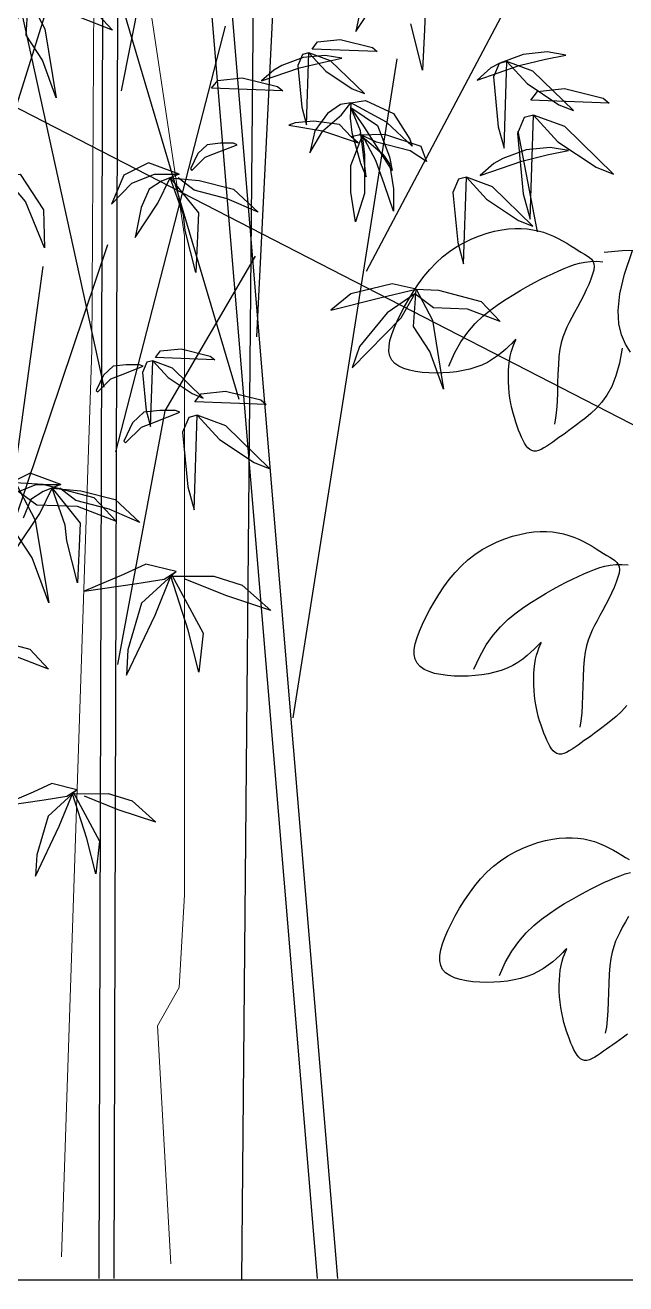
# Model space of a CAD drawing. Extents: x 941299 to 942979, y 2579300 to 2579597.
# Drawn here: x 942787.43 to 942789.431, y 2579506.617 to 2579510.811 of the extents above; entities that cross this region are included whole.
import ezdxf

# ---------------------------------------------------------------- set-up
doc = ezdxf.new("R2010")
doc.units = 0
doc.layers.get('0').update_dxf_attribs({"linetype": 'CONTINUOUS'})
for name, color, linetype in [('LH', 94, 'CONTINUOUS'), ('LV', 3, 'CONTINUOUS'), ('尺寸标注', 2, 'CONTINUOUS'), ('绿化', 3, 'CONTINUOUS')]:
    doc.layers.add(name, color=color, linetype=linetype)
doc.layers.add('标注', color=4, linetype='CONTINUOUS', lineweight=15)

# ---------------------------------------------------------------- blocks, each defined once
blk = doc.blocks.new('15')
at = {"layer": 'LH', "color": 38}
for p, q in [((-0.9263, 2.2053), (-0.9095, 2.2133)), ((-0.9095, 2.2133), (-0.8926, 2.2201)), ((-0.8926, 2.2201), (-0.8758, 2.2256)), ((-0.8758, 2.2256), (-0.8594, 2.2299)), ((-0.8594, 2.2299), (-0.8435, 2.2331)), ((-0.8435, 2.2331), (-0.8284, 2.2351)), ((-0.8284, 2.2351), (-0.8139, 2.2361)), ((-0.8139, 2.2361), (-0.8001, 2.2362)), ((-0.8001, 2.2362), (-0.7869, 2.2353)), ((-0.7869, 2.2353), (-0.7743, 2.2335)), ((-0.7743, 2.2335), (-0.7622, 2.231)), ((-0.7622, 2.231), (-0.7506, 2.2277)), ((-0.7506, 2.2277), (-0.7394, 2.2237)), ((-0.7394, 2.2237), (-0.7286, 2.2192)), ((-0.7286, 2.2192), (-0.7182, 2.2142)), ((-0.7182, 2.2142), (-0.7083, 2.2089)), ((-0.7083, 2.2089), (-0.6988, 2.2034)), ((-0.9746, 2.1732), (-0.9591, 2.1853)), ((-0.9591, 2.1853), (-0.9429, 2.196)), ((-0.9429, 2.196), (-0.9263, 2.2053)), ((-0.6988, 2.2034), (-0.6898, 2.1979)), ((-0.6898, 2.1979), (-0.6813, 2.1926)), ((-0.6813, 2.1926), (-0.6734, 2.1876)), ((-0.6734, 2.1876), (-0.6661, 2.183)), ((-0.6661, 2.183), (-0.6593, 2.179)), ((-0.6155, 2.1839), (-0.576, 2.1871)), ((-0.576, 2.1871), (-0.542, 2.1878)), ((-0.5708, 2.1347), (-0.5531, 2.1874)), ((-1.0031, 2.145), (-0.9893, 2.1597)), ((-0.9893, 2.1597), (-0.9746, 2.1732)), ((-0.6934, 2.152), (-0.6819, 2.156)), ((-0.6819, 2.156), (-0.6704, 2.1592)), ((-0.6704, 2.1592), (-0.6585, 2.1615)), ((-0.6593, 2.179), (-0.6533, 2.1753)), ((-0.6585, 2.1615), (-0.6461, 2.1629)), ((-0.6533, 2.1753), (-0.6481, 2.1717)), ((-0.6481, 2.1717), (-0.6439, 2.1677)), ((-0.6461, 2.1629), (-0.633, 2.1633)), ((-0.6439, 2.1677), (-0.6408, 2.1633)), ((-0.6408, 2.1633), (-0.6388, 2.158)), ((-0.6388, 2.158), (-0.6382, 2.1516)), ((-0.633, 2.1633), (-0.6189, 2.1624)), ((-1.0283, 2.1131), (-1.0161, 2.1294)), ((-1.0161, 2.1294), (-1.0031, 2.145)), ((-0.7562, 2.1236), (-0.7425, 2.1303)), ((-0.7425, 2.1303), (-0.7294, 2.1365)), ((-0.7294, 2.1365), (-0.7169, 2.1422)), ((-0.7169, 2.1422), (-0.705, 2.1474)), ((-0.705, 2.1474), (-0.6934, 2.152)), ((-0.6415, 2.1345), (-0.6452, 2.1238)), ((-0.6391, 2.1439), (-0.6415, 2.1345)), ((-0.6382, 2.1516), (-0.6391, 2.1439)), ((-0.5809, 2.0907), (-0.5708, 2.1347)), ((-1.0395, 2.0964), (-1.0283, 2.1131)), ((-0.8166, 2.0899), (-0.8006, 2.0994)), ((-0.8006, 2.0994), (-0.7852, 2.1082)), ((-0.7852, 2.1082), (-0.7704, 2.1162)), ((-0.7704, 2.1162), (-0.7562, 2.1236)), ((-0.6556, 2.0996), (-0.6618, 2.0868)), ((-0.6499, 2.112), (-0.6556, 2.0996)), ((-0.6452, 2.1238), (-0.6499, 2.112)), ((-1.0595, 2.0627), (-1.0499, 2.0795)), ((-1.0499, 2.0795), (-1.0395, 2.0964)), ((-0.8503, 2.0682), (-0.8332, 2.0795)), ((-0.8332, 2.0795), (-0.8166, 2.0899)), ((-0.6683, 2.0739), (-0.675, 2.0613)), ((-0.6618, 2.0868), (-0.6683, 2.0739)), ((-0.5846, 2.0543), (-0.5809, 2.0907)), ((-1.0759, 2.0303), (-1.0681, 2.0462)), ((-1.0681, 2.0462), (-1.0595, 2.0627)), ((-0.9022, 2.0249), (-0.8851, 2.0413)), ((-0.8851, 2.0413), (-0.8678, 2.0556)), ((-0.8678, 2.0556), (-0.8503, 2.0682)), ((-0.6815, 2.0494), (-0.6877, 2.0382)), ((-0.675, 2.0613), (-0.6815, 2.0494)), ((-0.583, 2.0243), (-0.5846, 2.0543)), ((-1.0878, 2.0006), (-1.0825, 2.015)), ((-1.0825, 2.015), (-1.0759, 2.0303)), ((-0.9186, 2.006), (-0.9022, 2.0249)), ((-0.6987, 2.0171), (-0.7034, 2.0062)), ((-0.6934, 2.0276), (-0.6987, 2.0171)), ((-0.6877, 2.0382), (-0.6934, 2.0276)), ((-0.5771, 1.9996), (-0.583, 2.0243)), ((-1.0937, 1.9745), (-1.0916, 1.9871)), ((-1.0916, 1.9871), (-1.0878, 2.0006)), ((-0.9342, 1.9841), (-0.9186, 2.006)), ((-0.8167, 1.9857), (-0.8213, 1.9809)), ((-0.8136, 1.9887), (-0.8167, 1.9857)), ((-0.8147, 1.9825), (-0.8129, 1.9866)), ((-0.8121, 1.9899), (-0.8136, 1.9887)), ((-0.8129, 1.9866), (-0.812, 1.9891)), ((-0.812, 1.9891), (-0.8121, 1.9899)), ((-0.7076, 1.9947), (-0.7111, 1.9821)), ((-0.7034, 2.0062), (-0.7076, 1.9947)), ((-0.5682, 1.9791), (-0.5771, 1.9996)), ((-1.0939, 1.9631), (-1.0937, 1.9745)), ((-1.092, 1.9528), (-1.0939, 1.9631)), ((-0.9612, 1.9302), (-0.9484, 1.959)), ((-0.9484, 1.959), (-0.9342, 1.9841)), ((-0.8432, 1.9606), (-0.8529, 1.953)), ((-0.8346, 1.968), (-0.8432, 1.9606)), ((-0.8273, 1.9749), (-0.8346, 1.968)), ((-0.8213, 1.9809), (-0.8273, 1.9749)), ((-0.8244, 1.9525), (-0.8221, 1.9618)), ((-0.8221, 1.9618), (-0.8196, 1.97)), ((-0.8196, 1.97), (-0.817, 1.9769)), ((-0.817, 1.9769), (-0.8147, 1.9825)), ((-0.714, 1.9679), (-0.7162, 1.9518)), ((-0.7111, 1.9821), (-0.714, 1.9679)), ((-0.5761, 1.9703), (-0.5818, 1.937)), ((-0.5573, 1.9616), (-0.5682, 1.9791)), ((-1.0877, 1.9439), (-1.092, 1.9528)), ((-1.0809, 1.9363), (-1.0877, 1.9439)), ((-1.0719, 1.9301), (-1.0809, 1.9363)), ((-1.061, 1.9251), (-1.0719, 1.9301)), ((-0.8876, 1.9329), (-0.9008, 1.9279)), ((-0.8752, 1.9388), (-0.8876, 1.9329)), ((-0.8636, 1.9456), (-0.8752, 1.9388)), ((-0.8529, 1.953), (-0.8636, 1.9456)), ((-0.8283, 1.9198), (-0.8275, 1.9314)), ((-0.8275, 1.9314), (-0.8263, 1.9423)), ((-0.8263, 1.9423), (-0.8244, 1.9525)), ((-0.7176, 1.9335), (-0.7186, 1.9136)), ((-0.7162, 1.9518), (-0.7176, 1.9335)), ((-0.5818, 1.937), (-0.5896, 1.9088)), ((-1.0486, 1.9212), (-1.061, 1.9251)), ((-1.0349, 1.9183), (-1.0486, 1.9212)), ((-1.0203, 1.9164), (-1.0349, 1.9183)), ((-1.005, 1.9153), (-1.0203, 1.9164)), ((-0.9895, 1.9149), (-1.005, 1.9153)), ((-0.974, 1.9152), (-0.9895, 1.9149)), ((-0.9587, 1.9162), (-0.974, 1.9152)), ((-0.9436, 1.918), (-0.9587, 1.9162)), ((-0.9289, 1.9204), (-0.9436, 1.918)), ((-0.9146, 1.9237), (-0.9289, 1.9204)), ((-0.9008, 1.9279), (-0.9146, 1.9237)), ((-0.8286, 1.9079), (-0.8283, 1.9198)), ((-0.8284, 1.8956), (-0.8286, 1.9079)), ((-0.7186, 1.9136), (-0.7192, 1.8928)), ((-0.5896, 1.9088), (-0.5992, 1.8853)), ((-0.8277, 1.8833), (-0.8284, 1.8956)), ((-0.8266, 1.8711), (-0.8277, 1.8833)), ((-0.7192, 1.8928), (-0.7198, 1.8719)), ((-0.5992, 1.8853), (-0.61, 1.8658)), ((-0.8251, 1.8592), (-0.8266, 1.8711)), ((-0.8231, 1.8477), (-0.8251, 1.8592)), ((-0.8208, 1.8367), (-0.8231, 1.8477)), ((-0.7206, 1.8516), (-0.7218, 1.8327)), ((-0.7198, 1.8719), (-0.7206, 1.8516)), ((-0.6216, 1.8496), (-0.6336, 1.8363)), ((-0.61, 1.8658), (-0.6216, 1.8496)), ((-0.8182, 1.8261), (-0.8208, 1.8367)), ((-0.8154, 1.816), (-0.8182, 1.8261)), ((-0.7218, 1.8327), (-0.7236, 1.8158)), ((-0.6455, 1.8252), (-0.6569, 1.8158)), ((-0.6336, 1.8363), (-0.6455, 1.8252)), ((-0.8123, 1.8063), (-0.8154, 1.816)), ((-0.8091, 1.7972), (-0.8123, 1.8063)), ((-0.8058, 1.7885), (-0.8091, 1.7972)), ((-0.7236, 1.8158), (-0.7263, 1.8018)), ((-0.686, 1.7933), (-0.6942, 1.7873)), ((-0.6771, 1.8), (-0.686, 1.7933)), ((-0.6674, 1.8075), (-0.6771, 1.8)), ((-0.6569, 1.8158), (-0.6674, 1.8075)), ((-0.8025, 1.7803), (-0.8058, 1.7885)), ((-0.7992, 1.7726), (-0.8025, 1.7803)), ((-0.7959, 1.7655), (-0.7992, 1.7726)), ((-0.7925, 1.7591), (-0.7959, 1.7655)), ((-0.7301, 1.7619), (-0.7368, 1.7572)), ((-0.7233, 1.7668), (-0.7301, 1.7619)), ((-0.7164, 1.7716), (-0.7233, 1.7668)), ((-0.7093, 1.7766), (-0.7164, 1.7716)), ((-0.702, 1.7818), (-0.7093, 1.7766)), ((-0.6942, 1.7873), (-0.702, 1.7818)), ((-0.7889, 1.7535), (-0.7925, 1.7591)), ((-0.7852, 1.7489), (-0.7889, 1.7535)), ((-0.7811, 1.7453), (-0.7852, 1.7489)), ((-0.7768, 1.7428), (-0.7811, 1.7453)), ((-0.7721, 1.7417), (-0.7768, 1.7428)), ((-0.767, 1.7419), (-0.7721, 1.7417)), ((-0.7616, 1.7432), (-0.767, 1.7419)), ((-0.7558, 1.7456), (-0.7616, 1.7432)), ((-0.7497, 1.7489), (-0.7558, 1.7456)), ((-0.7433, 1.7528), (-0.7497, 1.7489)), ((-0.7368, 1.7572), (-0.7433, 1.7528)), ((-0.8701, 1.5321), (-0.8533, 1.5402)), ((-0.8533, 1.5402), (-0.8364, 1.5469)), ((-0.8364, 1.5469), (-0.8196, 1.5524)), ((-0.8196, 1.5524), (-0.8032, 1.5567)), ((-0.8032, 1.5567), (-0.7874, 1.5599)), ((-0.7874, 1.5599), (-0.7722, 1.562)), ((-0.7722, 1.562), (-0.7578, 1.563)), ((-0.7578, 1.563), (-0.744, 1.563)), ((-0.744, 1.563), (-0.7308, 1.5621)), ((-0.7308, 1.5621), (-0.7181, 1.5604)), ((-0.7181, 1.5604), (-0.706, 1.5578)), ((-0.706, 1.5578), (-0.6944, 1.5545)), ((-0.6944, 1.5545), (-0.6832, 1.5506)), ((-0.6832, 1.5506), (-0.6724, 1.546)), ((-0.6724, 1.546), (-0.662, 1.541)), ((-0.662, 1.541), (-0.6521, 1.5357)), ((-0.9184, 1.5), (-0.9029, 1.5121)), ((-0.9029, 1.5121), (-0.8867, 1.5228)), ((-0.8867, 1.5228), (-0.8701, 1.5321)), ((-0.6521, 1.5357), (-0.6426, 1.5302)), ((-0.6426, 1.5302), (-0.6336, 1.5248)), ((-0.6336, 1.5248), (-0.6252, 1.5194)), ((-0.6252, 1.5194), (-0.6173, 1.5144)), ((-0.6173, 1.5144), (-0.6099, 1.5099)), ((-0.6099, 1.5099), (-0.6032, 1.5059)), ((-0.947, 1.4719), (-0.9331, 1.4865)), ((-0.9331, 1.4865), (-0.9184, 1.5)), ((-0.6372, 1.4788), (-0.6258, 1.4828)), ((-0.6258, 1.4828), (-0.6142, 1.486)), ((-0.6142, 1.486), (-0.6024, 1.4884)), ((-0.6032, 1.5059), (-0.5971, 1.5022)), ((-0.6024, 1.4884), (-0.59, 1.4898)), ((-0.5971, 1.5022), (-0.592, 1.4985)), ((-0.592, 1.4985), (-0.5877, 1.4946)), ((-0.59, 1.4898), (-0.5768, 1.4901)), ((-0.5877, 1.4946), (-0.5846, 1.4901)), ((-0.5846, 1.4901), (-0.5827, 1.4849)), ((-0.5827, 1.4849), (-0.5821, 1.4785)), ((-0.5768, 1.4901), (-0.5627, 1.4892)), ((-0.9721, 1.44), (-0.96, 1.4563)), ((-0.96, 1.4563), (-0.947, 1.4719)), ((-0.7, 1.4504), (-0.6863, 1.4571)), ((-0.6863, 1.4571), (-0.6733, 1.4633)), ((-0.6733, 1.4633), (-0.6608, 1.469)), ((-0.6608, 1.469), (-0.6488, 1.4742)), ((-0.6488, 1.4742), (-0.6372, 1.4788)), ((-0.5853, 1.4613), (-0.589, 1.4506)), ((-0.5829, 1.4707), (-0.5853, 1.4613)), ((-0.5821, 1.4785), (-0.5829, 1.4707)), ((-0.9834, 1.4232), (-0.9721, 1.44)), ((-0.7605, 1.4167), (-0.7445, 1.4263)), ((-0.7445, 1.4263), (-0.7291, 1.435)), ((-0.7291, 1.435), (-0.7142, 1.4431)), ((-0.7142, 1.4431), (-0.7, 1.4504)), ((-0.5994, 1.4264), (-0.6056, 1.4136)), ((-0.5938, 1.4389), (-0.5994, 1.4264)), ((-0.589, 1.4506), (-0.5938, 1.4389)), ((-1.0033, 1.3895), (-0.9938, 1.4063)), ((-0.9938, 1.4063), (-0.9834, 1.4232)), ((-0.7942, 1.395), (-0.7771, 1.4064)), ((-0.7771, 1.4064), (-0.7605, 1.4167)), ((-0.6122, 1.4007), (-0.6188, 1.3882)), ((-0.6056, 1.4136), (-0.6122, 1.4007)), ((-1.0197, 1.3571), (-1.012, 1.373)), ((-1.012, 1.373), (-1.0033, 1.3895)), ((-0.829, 1.3681), (-0.8116, 1.3824)), ((-0.8116, 1.3824), (-0.7942, 1.395)), ((-0.6254, 1.3762), (-0.6315, 1.365)), ((-0.6188, 1.3882), (-0.6254, 1.3762)), ((-1.0263, 1.3419), (-1.0197, 1.3571)), ((-0.8625, 1.3328), (-0.846, 1.3517)), ((-0.846, 1.3517), (-0.829, 1.3681)), ((-0.6425, 1.3439), (-0.6472, 1.3331)), ((-0.6373, 1.3544), (-0.6425, 1.3439)), ((-0.6315, 1.365), (-0.6373, 1.3544)), ((-1.0355, 1.3139), (-1.0316, 1.3274)), ((-1.0316, 1.3274), (-1.0263, 1.3419)), ((-0.878, 1.311), (-0.8625, 1.3328)), ((-0.7574, 1.3156), (-0.7605, 1.3125)), ((-0.7559, 1.3167), (-0.7574, 1.3156)), ((-0.7567, 1.3135), (-0.7558, 1.316)), ((-0.7558, 1.316), (-0.7559, 1.3167)), ((-0.6514, 1.3216), (-0.6549, 1.3089)), ((-0.6472, 1.3331), (-0.6514, 1.3216)), ((-1.0378, 1.2899), (-1.0376, 1.3013)), ((-1.0358, 1.2797), (-1.0378, 1.2899)), ((-1.0376, 1.3013), (-1.0355, 1.3139)), ((-0.8923, 1.2858), (-0.878, 1.311)), ((-0.787, 1.2874), (-0.7967, 1.2798)), ((-0.7784, 1.2949), (-0.787, 1.2874)), ((-0.7711, 1.3018), (-0.7784, 1.2949)), ((-0.7651, 1.3078), (-0.7711, 1.3018)), ((-0.7683, 1.2794), (-0.766, 1.2886)), ((-0.766, 1.2886), (-0.7634, 1.2968)), ((-0.7605, 1.3125), (-0.7651, 1.3078)), ((-0.7634, 1.2968), (-0.7608, 1.3037)), ((-0.7608, 1.3037), (-0.7585, 1.3093)), ((-0.7585, 1.3093), (-0.7567, 1.3135)), ((-0.6578, 1.2947), (-0.66, 1.2786)), ((-0.6549, 1.3089), (-0.6578, 1.2947)), ((-1.0315, 1.2707), (-1.0358, 1.2797)), ((-1.0247, 1.2632), (-1.0315, 1.2707)), ((-1.0158, 1.2569), (-1.0247, 1.2632)), ((-0.905, 1.257), (-0.8923, 1.2858)), ((-0.8314, 1.2597), (-0.8446, 1.2547)), ((-0.819, 1.2656), (-0.8314, 1.2597)), ((-0.8074, 1.2724), (-0.819, 1.2656)), ((-0.7967, 1.2798), (-0.8074, 1.2724)), ((-0.7721, 1.2467), (-0.7714, 1.2582)), ((-0.7714, 1.2582), (-0.7701, 1.2692)), ((-0.7701, 1.2692), (-0.7683, 1.2794)), ((-0.6615, 1.2603), (-0.6624, 1.2404)), ((-0.66, 1.2786), (-0.6615, 1.2603)), ((-1.0049, 1.2519), (-1.0158, 1.2569)), ((-0.9924, 1.248), (-1.0049, 1.2519)), ((-0.9787, 1.2451), (-0.9924, 1.248)), ((-0.9641, 1.2432), (-0.9787, 1.2451)), ((-0.9489, 1.2421), (-0.9641, 1.2432)), ((-0.9334, 1.2418), (-0.9489, 1.2421)), ((-0.9179, 1.2421), (-0.9334, 1.2418)), ((-0.9025, 1.2431), (-0.9179, 1.2421)), ((-0.8875, 1.2448), (-0.9025, 1.2431)), ((-0.8727, 1.2473), (-0.8875, 1.2448)), ((-0.8584, 1.2506), (-0.8727, 1.2473)), ((-0.8446, 1.2547), (-0.8584, 1.2506)), ((-0.7724, 1.2347), (-0.7721, 1.2467)), ((-0.7722, 1.2225), (-0.7724, 1.2347)), ((-0.6624, 1.2404), (-0.6631, 1.2196)), ((-0.7716, 1.2102), (-0.7722, 1.2225)), ((-0.7705, 1.198), (-0.7716, 1.2102)), ((-0.6631, 1.2196), (-0.6637, 1.1987)), ((-0.7689, 1.1861), (-0.7705, 1.198)), ((-0.767, 1.1746), (-0.7689, 1.1861)), ((-0.7647, 1.1635), (-0.767, 1.1746)), ((-0.6644, 1.1784), (-0.6656, 1.1595)), ((-0.6637, 1.1987), (-0.6644, 1.1784)), ((-0.5654, 1.1765), (-0.5774, 1.1632)), ((-0.7621, 1.1529), (-0.7647, 1.1635)), ((-0.7592, 1.1428), (-0.7621, 1.1529)), ((-0.6656, 1.1595), (-0.6674, 1.1427)), ((-0.5893, 1.1521), (-0.6007, 1.1426)), ((-0.5774, 1.1632), (-0.5893, 1.1521)), ((-0.7561, 1.1332), (-0.7592, 1.1428)), ((-0.7529, 1.124), (-0.7561, 1.1332)), ((-0.7497, 1.1153), (-0.7529, 1.124)), ((-0.6674, 1.1427), (-0.6701, 1.1287)), ((-0.6298, 1.1202), (-0.6381, 1.1142)), ((-0.6209, 1.1269), (-0.6298, 1.1202)), ((-0.6112, 1.1343), (-0.6209, 1.1269)), ((-0.6007, 1.1426), (-0.6112, 1.1343)), ((-0.7463, 1.1071), (-0.7497, 1.1153)), ((-0.743, 1.0994), (-0.7463, 1.1071)), ((-0.7397, 1.0923), (-0.743, 1.0994)), ((-0.7363, 1.0859), (-0.7397, 1.0923)), ((-0.6671, 1.0936), (-0.6739, 1.0888)), ((-0.6602, 1.0985), (-0.6671, 1.0936)), ((-0.6532, 1.1034), (-0.6602, 1.0985)), ((-0.6458, 1.1086), (-0.6532, 1.1034)), ((-0.6381, 1.1142), (-0.6458, 1.1086)), ((-0.7327, 1.0803), (-0.7363, 1.0859)), ((-0.729, 1.0757), (-0.7327, 1.0803)), ((-0.725, 1.0721), (-0.729, 1.0757)), ((-0.7207, 1.0697), (-0.725, 1.0721)), ((-0.716, 1.0685), (-0.7207, 1.0697)), ((-0.7109, 1.0687), (-0.716, 1.0685)), ((-0.7054, 1.0701), (-0.7109, 1.0687)), ((-0.6996, 1.0725), (-0.7054, 1.0701)), ((-0.6935, 1.0757), (-0.6996, 1.0725)), ((-0.6871, 1.0796), (-0.6935, 1.0757)), ((-0.6806, 1.084), (-0.6871, 1.0796)), ((-0.6739, 1.0888), (-0.6806, 1.084)), ((-0.7796, 0.8666), (-0.7629, 0.8721)), ((-0.7629, 0.8721), (-0.7465, 0.8765)), ((-0.7465, 0.8765), (-0.7306, 0.8796)), ((-0.7306, 0.8796), (-0.7155, 0.8817)), ((-0.7155, 0.8817), (-0.701, 0.8827)), ((-0.701, 0.8827), (-0.6872, 0.8827)), ((-0.6872, 0.8827), (-0.674, 0.8818)), ((-0.674, 0.8818), (-0.6614, 0.8801)), ((-0.6614, 0.8801), (-0.6493, 0.8776)), ((-0.6493, 0.8776), (-0.6376, 0.8743)), ((-0.6376, 0.8743), (-0.6264, 0.8703)), ((-0.6264, 0.8703), (-0.6156, 0.8658)), ((-0.8461, 0.8319), (-0.83, 0.8425)), ((-0.83, 0.8425), (-0.8134, 0.8519)), ((-0.8134, 0.8519), (-0.7965, 0.8599)), ((-0.7965, 0.8599), (-0.7796, 0.8666)), ((-0.6156, 0.8658), (-0.6053, 0.8608)), ((-0.6053, 0.8608), (-0.5953, 0.8554)), ((-0.5953, 0.8554), (-0.5859, 0.85)), ((-0.5859, 0.85), (-0.5769, 0.8445)), ((-0.5769, 0.8445), (-0.5684, 0.8392)), ((-0.5684, 0.8392), (-0.5605, 0.8342)), ((-0.8763, 0.8063), (-0.8617, 0.8198)), ((-0.8617, 0.8198), (-0.8461, 0.8319)), ((-0.9032, 0.776), (-0.8902, 0.7916)), ((-0.8902, 0.7916), (-0.8763, 0.8063)), ((-0.6296, 0.7769), (-0.6165, 0.7831)), ((-0.6165, 0.7831), (-0.604, 0.7887)), ((-0.604, 0.7887), (-0.592, 0.7939)), ((-0.592, 0.7939), (-0.5804, 0.7986)), ((-0.5804, 0.7986), (-0.569, 0.8025)), ((-0.569, 0.8025), (-0.5574, 0.8058)), ((-0.9266, 0.743), (-0.9153, 0.7597)), ((-0.9153, 0.7597), (-0.9032, 0.776)), ((-0.6723, 0.7548), (-0.6575, 0.7628)), ((-0.6575, 0.7628), (-0.6432, 0.7701)), ((-0.6432, 0.7701), (-0.6296, 0.7769)), ((-0.937, 0.7261), (-0.9266, 0.743)), ((-0.7203, 0.7261), (-0.7037, 0.7365)), ((-0.7037, 0.7365), (-0.6877, 0.746)), ((-0.6877, 0.746), (-0.6723, 0.7548)), ((-0.9552, 0.6928), (-0.9465, 0.7093)), ((-0.9465, 0.7093), (-0.937, 0.7261)), ((-0.7722, 0.6879), (-0.7548, 0.7022)), ((-0.7548, 0.7022), (-0.7374, 0.7148)), ((-0.7374, 0.7148), (-0.7203, 0.7261)), ((-0.5621, 0.7079), (-0.5686, 0.6959)), ((-0.9696, 0.6616), (-0.9629, 0.6769)), ((-0.9629, 0.6769), (-0.9552, 0.6928)), ((-0.8057, 0.6525), (-0.7893, 0.6714)), ((-0.7893, 0.6714), (-0.7722, 0.6879)), ((-0.5805, 0.6741), (-0.5857, 0.6636)), ((-0.5748, 0.6848), (-0.5805, 0.6741)), ((-0.5686, 0.6959), (-0.5748, 0.6848)), ((-0.9787, 0.6336), (-0.9749, 0.6472)), ((-0.9749, 0.6472), (-0.9696, 0.6616)), ((-0.8212, 0.6307), (-0.8057, 0.6525)), ((-0.5905, 0.6528), (-0.5946, 0.6413)), ((-0.5857, 0.6636), (-0.5905, 0.6528)), ((-0.981, 0.6096), (-0.9808, 0.6211)), ((-0.9808, 0.6211), (-0.9787, 0.6336)), ((-0.8355, 0.6056), (-0.8212, 0.6307)), ((-0.7143, 0.6215), (-0.7217, 0.6146)), ((-0.7083, 0.6275), (-0.7143, 0.6215)), ((-0.7092, 0.6084), (-0.7066, 0.6165)), ((-0.7037, 0.6322), (-0.7083, 0.6275)), ((-0.7066, 0.6165), (-0.704, 0.6235)), ((-0.704, 0.6235), (-0.7017, 0.6291)), ((-0.7007, 0.6353), (-0.7037, 0.6322)), ((-0.7017, 0.6291), (-0.7, 0.6332)), ((-0.6992, 0.6364), (-0.7007, 0.6353)), ((-0.7, 0.6332), (-0.699, 0.6357)), ((-0.699, 0.6357), (-0.6992, 0.6364)), ((-0.5982, 0.6287), (-0.6011, 0.6145)), ((-0.5946, 0.6413), (-0.5982, 0.6287)), ((-0.979, 0.5994), (-0.981, 0.6096)), ((-0.9747, 0.5905), (-0.979, 0.5994)), ((-0.968, 0.5829), (-0.9747, 0.5905)), ((-0.8483, 0.5767), (-0.8355, 0.6056)), ((-0.7506, 0.5922), (-0.7622, 0.5854)), ((-0.7399, 0.5995), (-0.7506, 0.5922)), ((-0.7302, 0.6072), (-0.7399, 0.5995)), ((-0.7217, 0.6146), (-0.7302, 0.6072)), ((-0.7146, 0.578), (-0.7133, 0.5889)), ((-0.7133, 0.5889), (-0.7115, 0.5991)), ((-0.7115, 0.5991), (-0.7092, 0.6084)), ((-0.6032, 0.5984), (-0.6047, 0.5801)), ((-0.6011, 0.6145), (-0.6032, 0.5984)), ((-0.959, 0.5767), (-0.968, 0.5829)), ((-0.9481, 0.5716), (-0.959, 0.5767)), ((-0.9357, 0.5677), (-0.9481, 0.5716)), ((-0.9219, 0.5649), (-0.9357, 0.5677)), ((-0.9073, 0.5629), (-0.9219, 0.5649)), ((-0.8921, 0.5618), (-0.9073, 0.5629)), ((-0.8766, 0.5615), (-0.8921, 0.5618)), ((-0.8611, 0.5618), (-0.8766, 0.5615)), ((-0.8458, 0.5628), (-0.8611, 0.5618)), ((-0.8307, 0.5645), (-0.8458, 0.5628)), ((-0.8159, 0.567), (-0.8307, 0.5645)), ((-0.8016, 0.5703), (-0.8159, 0.567)), ((-0.7878, 0.5744), (-0.8016, 0.5703)), ((-0.7747, 0.5794), (-0.7878, 0.5744)), ((-0.7622, 0.5854), (-0.7747, 0.5794)), ((-0.7157, 0.5544), (-0.7154, 0.5664)), ((-0.7154, 0.5664), (-0.7146, 0.578)), ((-0.6056, 0.5602), (-0.6063, 0.5394)), ((-0.6047, 0.5801), (-0.6056, 0.5602)), ((-0.7155, 0.5422), (-0.7157, 0.5544)), ((-0.7148, 0.5299), (-0.7155, 0.5422)), ((-0.6063, 0.5394), (-0.6069, 0.5185)), ((-0.7137, 0.5177), (-0.7148, 0.5299)), ((-0.7122, 0.5058), (-0.7137, 0.5177)), ((-0.7102, 0.4943), (-0.7122, 0.5058)), ((-0.6069, 0.5185), (-0.6077, 0.4982)), ((-0.7079, 0.4833), (-0.7102, 0.4943)), ((-0.7053, 0.4727), (-0.7079, 0.4833)), ((-0.6089, 0.4792), (-0.6107, 0.4624)), ((-0.6077, 0.4982), (-0.6089, 0.4792)), ((-0.7024, 0.4626), (-0.7053, 0.4727)), ((-0.6994, 0.4529), (-0.7024, 0.4626)), ((-0.6962, 0.4438), (-0.6994, 0.4529)), ((-0.6107, 0.4624), (-0.6133, 0.4484)), ((-0.6929, 0.4351), (-0.6962, 0.4438)), ((-0.6896, 0.4269), (-0.6929, 0.4351)), ((-0.6863, 0.4191), (-0.6896, 0.4269)), ((-0.5964, 0.4232), (-0.6035, 0.4182)), ((-0.5891, 0.4283), (-0.5964, 0.4232)), ((-0.5813, 0.4339), (-0.5891, 0.4283)), ((-0.573, 0.4399), (-0.5813, 0.4339)), ((-0.5641, 0.4466), (-0.573, 0.4399)), ((-0.683, 0.412), (-0.6863, 0.4191)), ((-0.6795, 0.4056), (-0.683, 0.412)), ((-0.676, 0.4001), (-0.6795, 0.4056)), ((-0.6722, 0.3954), (-0.676, 0.4001)), ((-0.6682, 0.3919), (-0.6722, 0.3954)), ((-0.6639, 0.3894), (-0.6682, 0.3919)), ((-0.6428, 0.3922), (-0.6486, 0.3898)), ((-0.6367, 0.3955), (-0.6428, 0.3922)), ((-0.6304, 0.3994), (-0.6367, 0.3955)), ((-0.6238, 0.4038), (-0.6304, 0.3994)), ((-0.6172, 0.4085), (-0.6238, 0.4038)), ((-0.6104, 0.4134), (-0.6172, 0.4085)), ((-0.6035, 0.4182), (-0.6104, 0.4134)), ((-0.6592, 0.3883), (-0.6639, 0.3894)), ((-0.6541, 0.3884), (-0.6592, 0.3883)), ((-0.6486, 0.3898), (-0.6541, 0.3884))]:
    blk.add_line(p, q, dxfattribs=at)
blk = doc.blocks.new('shu')
at = {"color": 72}
for p, q in [((-1379.9124, -1077.3591), (-1379.8952, -1080.4545)), ((-1380.0587, -1079.1112), (-1380.204, -1080.0733)), ((-1380.204, -1080.0733), (-1380.204, -1082.2698)), ((-1379.8952, -1080.4545), (-1379.7943, -1083.476)), ((-1380.204, -1082.2698), (-1380.1858, -1082.5784)), ((-1380.1858, -1082.5784), (-1380.1131, -1082.7055)), ((-1380.1131, -1082.7055), (-1380.158, -1083.4987))]:
    blk.add_line(p, q, dxfattribs=at)
at = {"layer": 'LV', "color": 72}
blk.add_line((-1380.3942, -1083.552), (-1380.4696, -1075.3265), dxfattribs=at)
blk = doc.blocks.new('tree104')
at = {"color": 0}
for points in [[(5375, 17346), (6821, 0)], [(5947, 10213), (6301, 17363)], [(5156, 17328), (6601, 0)], [(4481, 12880), (5285, 16945)], [(4279, 16367), (4232, 0)], [(4445, 16367), (4398, 0)], [(3062, 11840), (4055, 15007)], [(5757, 9535), (4196, 14786)], [(4292, 9666), (3204, 14629)], [(7095, 13881), (7022, 13525), (7294, 13933)], [(7776, 13818), (7765, 13546), (7744, 13106), (7619, 13609)], [(3472, 13894), (3213, 13948), (2764, 13839), (2547, 13662), (3077, 13798), (3472, 13894), (3649, 13554), (3771, 12806), (3622, 13214), (3445, 13486), (3472, 13894), (3717, 13880), (4179, 13758), (4383, 13540), (4030, 13676), (3662, 13690), (3458, 13839), (3159, 13635), (2860, 13268), (2778, 13037), (3309, 13581), (3458, 13839)], [(7136, 10927), (8793, 14057)], [(4417, 8967), (5607, 13584)], [(6546, 13335), (6607, 13413), (6852, 13439), (7201, 13352), (7253, 13308), (6546, 13335)], [(6871, 13234), (6689, 13266), (6451, 13242), (6220, 13155), (6133, 13107), (5998, 12988), (6411, 13131), (6673, 13194), (6871, 13234)], [(6513, 13295), (6444, 13277), (6391, 13156), (6435, 12703), (6487, 12512), (6513, 13295), (6696, 13095), (6983, 12903), (7114, 12851), (6748, 13208), (6513, 13295)], [(9298, 13268), (9097, 13303), (8835, 13277), (8582, 13181), (8486, 13129), (8338, 12998), (8792, 13155), (9080, 13225), (9298, 13268)], [(6340, 6080), (7468, 13227)], [(8660, 13200), (8577, 13179), (8514, 13033), (8566, 12490), (8629, 12260), (8660, 13200), (8880, 12960), (9224, 12730), (9381, 12668), (8942, 13096), (8660, 13200)], [(5457, 12909), (5523, 12994), (5790, 13023), (6171, 12928), (6228, 12880), (5457, 12909)], [(8920, 12781), (8993, 12875), (9286, 12906), (9705, 12802), (9768, 12749), (8920, 12781)], [(6968, 12751), (6855, 12733), (6715, 12637), (6576, 12446), (6523, 12210), (6663, 12446), (6864, 12620), (6968, 12751), (7125, 12777), (7431, 12637), (7606, 12358), (7632, 12280), (7352, 12541), (6968, 12751), (6960, 12585), (6977, 12428), (7073, 12097), (7134, 11948), (7073, 12446), (6968, 12699), (7256, 12507), (7387, 12166), (7414, 12018), (7108, 12498), (6968, 12699)], [(8949, 12618), (8848, 12593), (8773, 12417), (8836, 11766), (8911, 11490), (8949, 12618), (9212, 12330), (9626, 12054), (9814, 11979), (9287, 12493), (8949, 12618)], [(6975, 12378), (6844, 12517), (6565, 12552), (6364, 12535), (6294, 12508), (6661, 12447), (7045, 12317), (6966, 12386), (7054, 12404), (7333, 12412), (7726, 12282), (7787, 12116), (7612, 12229), (7246, 12325), (7062, 12412), (7315, 12194), (7385, 12090), (7429, 11819), (7429, 11575), (7333, 11863), (7237, 12125), (7089, 12404), (7115, 12186), (7115, 11767), (7019, 11462), (6966, 11784), (6966, 12072), (7090, 12388)], [(8990, 11353), (8782, 12444)], [(5695, 12312), (5552, 12312), (5410, 12296), (5306, 12201), (5227, 12034), (5243, 12018), (5386, 12161), (5489, 12201), (5735, 12296), (5695, 12312)], [(3027, 11886), (2798, 12092), (2455, 12160), (2021, 12092), (2650, 12012), (3027, 11886), (2730, 11897), (2547, 11909), (2250, 11703), (2090, 11486), (2581, 11749), (3027, 11886), (3061, 11966), (3381, 11977), (3632, 11589), (3644, 11178), (3438, 11681), (3324, 11818), (3027, 11886), (3175, 11635), (3164, 11201), (3061, 10984), (3049, 11475), (3027, 11886)], [(9329, 12233), (9129, 12268), (8867, 12242), (8614, 12146), (8518, 12094), (8369, 11963), (8823, 12120), (9111, 12190), (9329, 12233)], [(5104, 11976), (4771, 12100), (4504, 11967), (4371, 11653), (4590, 11881), (4837, 11976), (5104, 11976), (4913, 11900), (4780, 11814), (4694, 11615), (4628, 11291), (4875, 11662), (5009, 11938), (5313, 11558), (5304, 11310), (5285, 10910), (5170, 11367), (5151, 11538), (5009, 11938), (5323, 11910), (5694, 11814), (5961, 11567), (5627, 11710), (5266, 11805), (5094, 11938)], [(8220, 11945), (8136, 11924), (8073, 11778), (8126, 11235), (8188, 11005), (8220, 11945), (8439, 11705), (8784, 11475), (8940, 11413), (8502, 11841), (8220, 11945)], [(3328, 8229), (4332, 11215)], [(4954, 9410), (5934, 11089)], [(3056, 6807), (3630, 10976)], [(7674, 10732), (7416, 10787), (6967, 10678), (6749, 10501), (7280, 10637), (7674, 10732), (7851, 10393), (7973, 9645), (7824, 10053), (7647, 10325), (7674, 10732), (7919, 10719), (8381, 10597), (8586, 10379), (8232, 10515), (7865, 10529), (7660, 10678), (7361, 10474), (7062, 10107), (6980, 9876), (7511, 10420), (7660, 10678)], [(4848, 9989), (4904, 10060), (5126, 10084), (5443, 10005), (5491, 9965), (4848, 9989)], [(4674, 9910), (4531, 9910), (4388, 9894), (4285, 9799), (4206, 9632), (4222, 9616), (4364, 9759), (4468, 9799), (4713, 9894), (4674, 9910)], [(4818, 9953), (4755, 9937), (4707, 9826), (4747, 9415), (4795, 9241), (4818, 9953), (4984, 9771), (5246, 9597), (5364, 9549), (5032, 9874), (4818, 9953)], [(5276, 9510), (5342, 9595), (5609, 9624), (5990, 9529), (6047, 9481), (5276, 9510)], [(4441, 6658), (4954, 9410)], [(5066, 9415), (4895, 9415), (4723, 9396), (4600, 9281), (4504, 9082), (4523, 9062), (4695, 9234), (4818, 9281), (5114, 9396), (5066, 9415)], [(5302, 9362), (5211, 9339), (5142, 9179), (5199, 8587), (5268, 8337), (5302, 9362), (5541, 9100), (5917, 8849), (6088, 8781), (5610, 9248), (5302, 9362)], [(3331, 8633), (3021, 8698), (2482, 8568), (2221, 8355), (2858, 8519), (3331, 8633), (3544, 8225), (3691, 7327), (3511, 7817), (3299, 8143), (3331, 8633), (3625, 8616), (4180, 8470), (4425, 8209), (4001, 8372), (3560, 8388), (3315, 8568), (2956, 8323), (2597, 7882), (2499, 7605), (3135, 8258), (3315, 8568)], [(3821, 8610), (3488, 8734), (3221, 8600)], [(3307, 8515), (3554, 8610), (3821, 8610), (3630, 8534), (3497, 8448), (3412, 8248)], [(3345, 7925), (3592, 8296), (3726, 8572), (4030, 8191), (4021, 7944), (4002, 7544), (3888, 8001), (3869, 8172), (3726, 8572), (4040, 8543), (4411, 8448), (4678, 8201), (4345, 8344), (3983, 8439), (3811, 8572)], [(5072, 7668), (4745, 7749), (4501, 7635), (4076, 7456), (4647, 7537), (4941, 7586), (5072, 7668), (4696, 7325), (4550, 6819), (4533, 6542), (4843, 7195), (5023, 7635), (5366, 6999), (5317, 6575), (5203, 7031), (5015, 7616), (5480, 7619), (5790, 7521), (6100, 7244), (5611, 7407), (5170, 7586)], [(2776, 6963), (2518, 7017), (2069, 6908), (1851, 6732), (2382, 6868), (2776, 6963), (2953, 6623), (3076, 5875), (2926, 6283), (2749, 6555), (2776, 6963), (3021, 6949), (3484, 6827), (3688, 6609), (3334, 6745), (2967, 6759), (2763, 6908), (2464, 6704), (2164, 6337), (2083, 6106), (2613, 6650), (2763, 6908)], [(3996, 5301), (3724, 5369), (3520, 5274), (3166, 5124), (3642, 5192), (3887, 5233), (3996, 5301), (3683, 5016), (3560, 4594), (3547, 4363), (3805, 4907), (3955, 5274), (4241, 4744), (4200, 4390), (4105, 4771), (3948, 5258), (4336, 5260), (4594, 5179), (4853, 4948), (4445, 5084), (4077, 5233)]]:
    blk.add_lwpolyline(points, dxfattribs=at)

msp = doc.modelspace()

# ---------------------------------------------------------------- linework, layer by layer
msp.add_line((942770.57577, 2579519.19091), (942795.02067, 2579506.61727))
at = {"layer": '绿化'}
msp.add_line((942754.7481, 2579506.63081), (942802.70255, 2579506.63081), dxfattribs=at)

# ---------------------------------------------------------------- block references
at = {"color": 74, "xscale": 0.0003072000108659267, "yscale": 0.0003072000108659267, "zscale": 0.0003072000000000001}
msp.add_blockref('tree104', (942786.37496, 2579506.63504), dxfattribs=at)
at = {"layer": '尺寸标注', "color": 3, "xscale": 1.5, "yscale": 1.5, "zscale": 1.5}
msp.add_blockref('15', (942790.28305, 2579506.77929), dxfattribs=at)
at = {"layer": '标注', "xscale": -1, "rotation": 359.9999999981288}
msp.add_blockref('shu', (941407.75738, 2580590.18281), dxfattribs=at)

doc.saveas('drawing.dxf')
